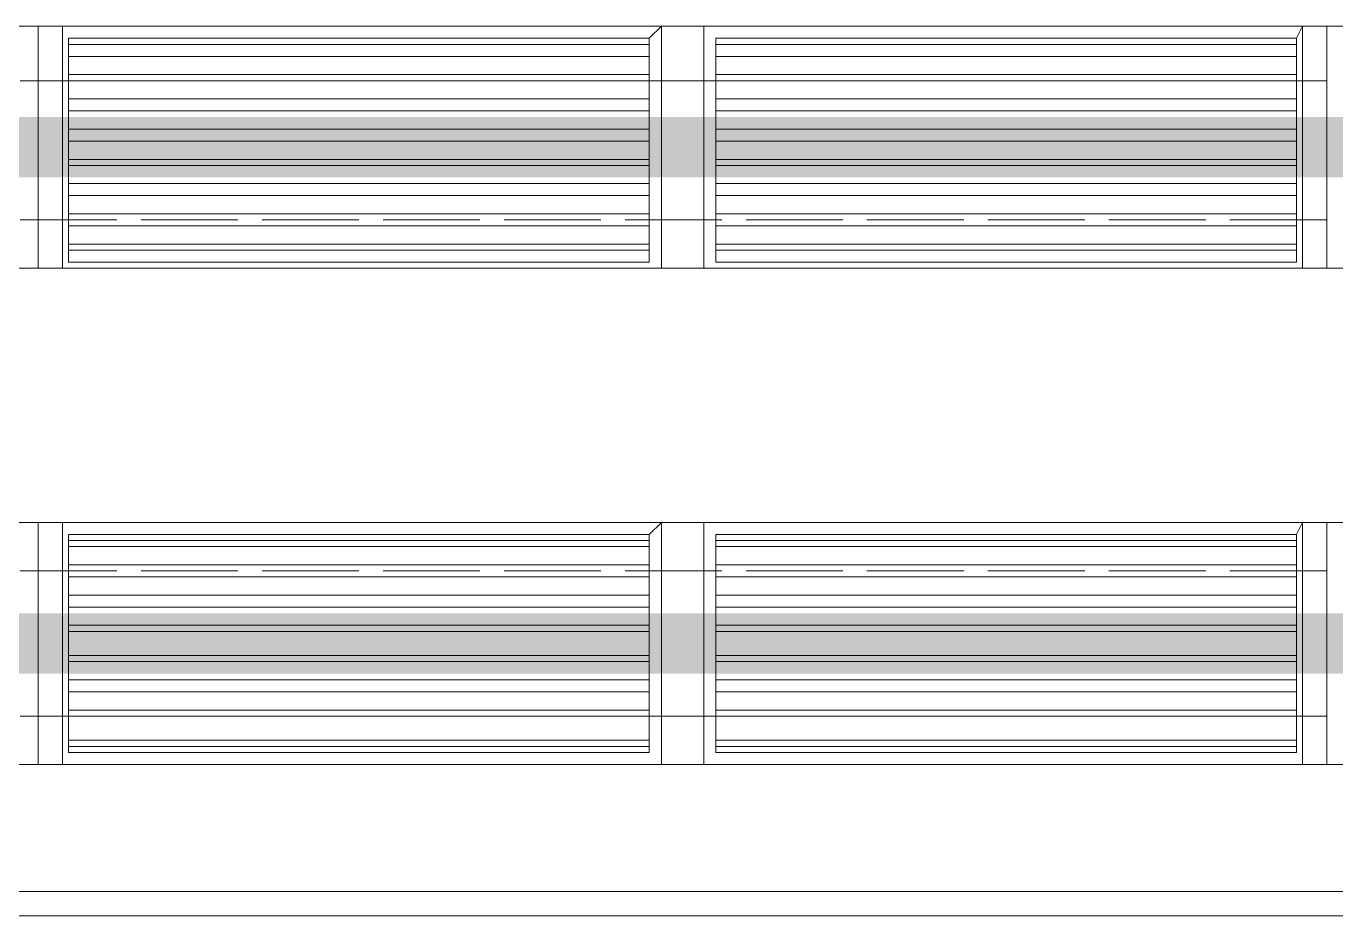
# Model space of a CAD drawing. Header units: millimetres. Extents: x 2315 to 4619, y 1334 to 1897.
# Drawn here: x 3787.65 to 3800.87, y 1503.95 to 1512.93 of the extents above; entities that cross this region are included whole.
import ezdxf

# ---------------------------------------------------------------- set-up
doc = ezdxf.new("R2010")
doc.units = ezdxf.units.MM
doc.linetypes.add('PDF_IMPORT', pattern=[1, 0.8, -0.2])
for name, color, linetype in [('PDF_3中心线层', 1, 'Continuous'), ('PDF_4', 2, 'Continuous'), ('PDF_9双点划线层', 5, 'Continuous')]:
    doc.layers.add(name, color=color, linetype=linetype)
doc.layers.add('PDF_转运站初步方案', color=7, linetype='Continuous', true_color=0x00b85c)

msp = doc.modelspace()

# ---------------------------------------------------------------- hatches: boundary and pattern name
at = {"layer": 'PDF_转运站初步方案', "true_color": 0x00a5dd, "transparency": 33554559}
for points in [[(3335.528, 1512.011), (3335.528, 1511.4), (4290.164, 1511.4), (4290.164, 1512.011)], [(4290.164, 1506.391), (4290.164, 1507.002), (3343.59, 1507.002), (3343.59, 1506.391)]]:
    msp.add_hatch(color=142, dxfattribs=at).paths.add_polyline_path(points)

# ---------------------------------------------------------------- linework, layer by layer
at = {"layer": 'PDF_3中心线层', "linetype": 'PDF_IMPORT', "lineweight": 18, "ltscale": 1.221622}
for points in [[(3689.859, 1512.377), (4033.013, 1512.377)], [(3689.859, 1510.972), (4033.013, 1510.972)], [(3689.859, 1507.43), (4033.013, 1507.43)], [(3689.859, 1505.964), (4033.013, 1505.964)], [(3689.859, 1504.192), (4033.013, 1504.192)]]:
    msp.add_lwpolyline(points, dxfattribs=at)
at = {"layer": 'PDF_4', "lineweight": 18}
for points in [[(3774.762, 1510.484), (3787.772, 1510.484), (3787.772, 1512.927), (3774.762, 1512.927)], [(3787.772, 1510.484), (3800.782, 1510.484), (3800.782, 1512.927), (3787.772, 1512.927)], [(3800.782, 1510.484), (3813.793, 1510.484), (3813.793, 1512.927), (3800.782, 1512.927)], [(3774.762, 1505.475), (3787.772, 1505.475), (3787.772, 1507.918), (3774.762, 1507.918)], [(3787.772, 1505.475), (3800.782, 1505.475), (3800.782, 1507.918), (3787.772, 1507.918)], [(3800.782, 1505.475), (3813.793, 1505.475), (3813.793, 1507.918), (3800.782, 1507.918)]]:
    msp.add_lwpolyline(points, close=True, dxfattribs=at)
at = {"layer": 'PDF_9双点划线层', "lineweight": 20}
for points in [[(3788.016, 1510.484), (3788.016, 1512.927), (3794.064, 1512.927), (3794.064, 1510.484)], [(3794.491, 1510.484), (3794.491, 1512.927), (3800.538, 1512.927), (3800.538, 1510.484)], [(3788.078, 1510.545), (3788.078, 1512.805), (3793.941, 1512.805), (3793.941, 1510.545)], [(3794.613, 1510.545), (3794.613, 1512.805), (3800.477, 1512.805), (3800.477, 1510.545)], [(3788.016, 1505.475), (3788.016, 1507.918), (3794.064, 1507.918), (3794.064, 1505.475)], [(3794.491, 1505.475), (3794.491, 1507.918), (3800.538, 1507.918), (3800.538, 1505.475)], [(3788.078, 1505.597), (3788.078, 1507.796), (3793.941, 1507.796), (3793.941, 1505.597)], [(3794.613, 1505.597), (3794.613, 1507.796), (3800.477, 1507.796), (3800.477, 1505.597)]]:
    msp.add_lwpolyline(points, close=True, dxfattribs=at)
for points in [[(3794.064, 1512.927), (3793.941, 1512.805)], [(3800.538, 1512.927), (3800.477, 1512.805)], [(3793.941, 1512.744), (3788.078, 1512.744)], [(3800.477, 1512.744), (3794.613, 1512.744)], [(3793.941, 1512.622), (3788.078, 1512.622)], [(3800.477, 1512.622), (3794.613, 1512.622)], [(3793.941, 1512.438), (3788.078, 1512.438)], [(3800.477, 1512.438), (3794.613, 1512.438)], [(3793.941, 1512.377), (3788.078, 1512.377)], [(3800.477, 1512.377), (3794.613, 1512.377)], [(3793.941, 1512.194), (3788.078, 1512.194)], [(3800.477, 1512.194), (3794.613, 1512.194)], [(3793.941, 1512.072), (3788.078, 1512.072)], [(3800.477, 1512.072), (3794.613, 1512.072)], [(3793.941, 1511.889), (3788.078, 1511.889)], [(3800.477, 1511.889), (3794.613, 1511.889)], [(3793.941, 1511.767), (3788.078, 1511.767)], [(3800.477, 1511.767), (3794.613, 1511.767)], [(3793.941, 1511.583), (3788.078, 1511.583)], [(3793.941, 1511.522), (3788.078, 1511.522)], [(3800.477, 1511.583), (3794.613, 1511.583)], [(3800.477, 1511.522), (3794.613, 1511.522)], [(3793.941, 1511.339), (3788.078, 1511.339)], [(3800.477, 1511.339), (3794.613, 1511.339)], [(3793.941, 1511.217), (3788.078, 1511.217)], [(3800.477, 1511.217), (3794.613, 1511.217)], [(3793.941, 1511.034), (3788.078, 1511.034)], [(3800.477, 1511.034), (3794.613, 1511.034)], [(3793.941, 1510.911), (3788.078, 1510.911)], [(3800.477, 1510.911), (3794.613, 1510.911)], [(3793.941, 1510.728), (3788.078, 1510.728)], [(3800.477, 1510.728), (3794.613, 1510.728)], [(3793.941, 1510.667), (3788.078, 1510.667)], [(3800.477, 1510.667), (3794.613, 1510.667)], [(3794.064, 1510.484), (3788.016, 1510.484)], [(3800.538, 1510.484), (3794.491, 1510.484)], [(3794.064, 1507.918), (3793.941, 1507.796)], [(3800.538, 1507.918), (3800.477, 1507.796)], [(3793.941, 1507.735), (3788.078, 1507.735)], [(3800.477, 1507.735), (3794.613, 1507.735)], [(3793.941, 1507.674), (3788.078, 1507.674)], [(3800.477, 1507.674), (3794.613, 1507.674)], [(3793.941, 1507.491), (3788.078, 1507.491)], [(3800.477, 1507.491), (3794.613, 1507.491)], [(3793.941, 1507.369), (3788.078, 1507.369)], [(3800.477, 1507.369), (3794.613, 1507.369)], [(3793.941, 1507.185), (3788.078, 1507.185)], [(3800.477, 1507.185), (3794.613, 1507.185)], [(3793.941, 1507.063), (3788.078, 1507.063)], [(3800.477, 1507.063), (3794.613, 1507.063)], [(3793.941, 1506.88), (3788.078, 1506.88)], [(3793.941, 1506.819), (3788.078, 1506.819)], [(3800.477, 1506.88), (3794.613, 1506.88)], [(3800.477, 1506.819), (3794.613, 1506.819)], [(3793.941, 1506.575), (3788.078, 1506.575)], [(3793.941, 1506.514), (3788.078, 1506.514)], [(3800.477, 1506.575), (3794.613, 1506.575)], [(3800.477, 1506.514), (3794.613, 1506.514)], [(3793.941, 1506.33), (3788.078, 1506.33)], [(3800.477, 1506.33), (3794.613, 1506.33)], [(3793.941, 1506.208), (3788.078, 1506.208)], [(3800.477, 1506.208), (3794.613, 1506.208)], [(3793.941, 1506.025), (3788.078, 1506.025)], [(3793.941, 1505.964), (3788.078, 1505.964)], [(3800.477, 1506.025), (3794.613, 1506.025)], [(3800.477, 1505.964), (3794.613, 1505.964)], [(3793.941, 1505.72), (3788.078, 1505.72)], [(3800.477, 1505.72), (3794.613, 1505.72)], [(3793.941, 1505.658), (3788.078, 1505.658)], [(3800.477, 1505.658), (3794.613, 1505.658)], [(3794.064, 1505.475), (3788.016, 1505.475)], [(3800.538, 1505.475), (3794.491, 1505.475)]]:
    msp.add_lwpolyline(points, dxfattribs=at)
at = {"layer": 'PDF_转运站初步方案', "color": 142, "lineweight": 5, "true_color": 0x00a5dd}
msp.add_lwpolyline([(3419.942, 1504.192), (4209.904, 1504.192)], dxfattribs=at)
at = {"layer": 'PDF_转运站初步方案', "color": 6, "lineweight": 18}
msp.add_lwpolyline([(3689.859, 1503.948), (4033.013, 1503.948)], dxfattribs=at)

doc.saveas('drawing.dxf')
